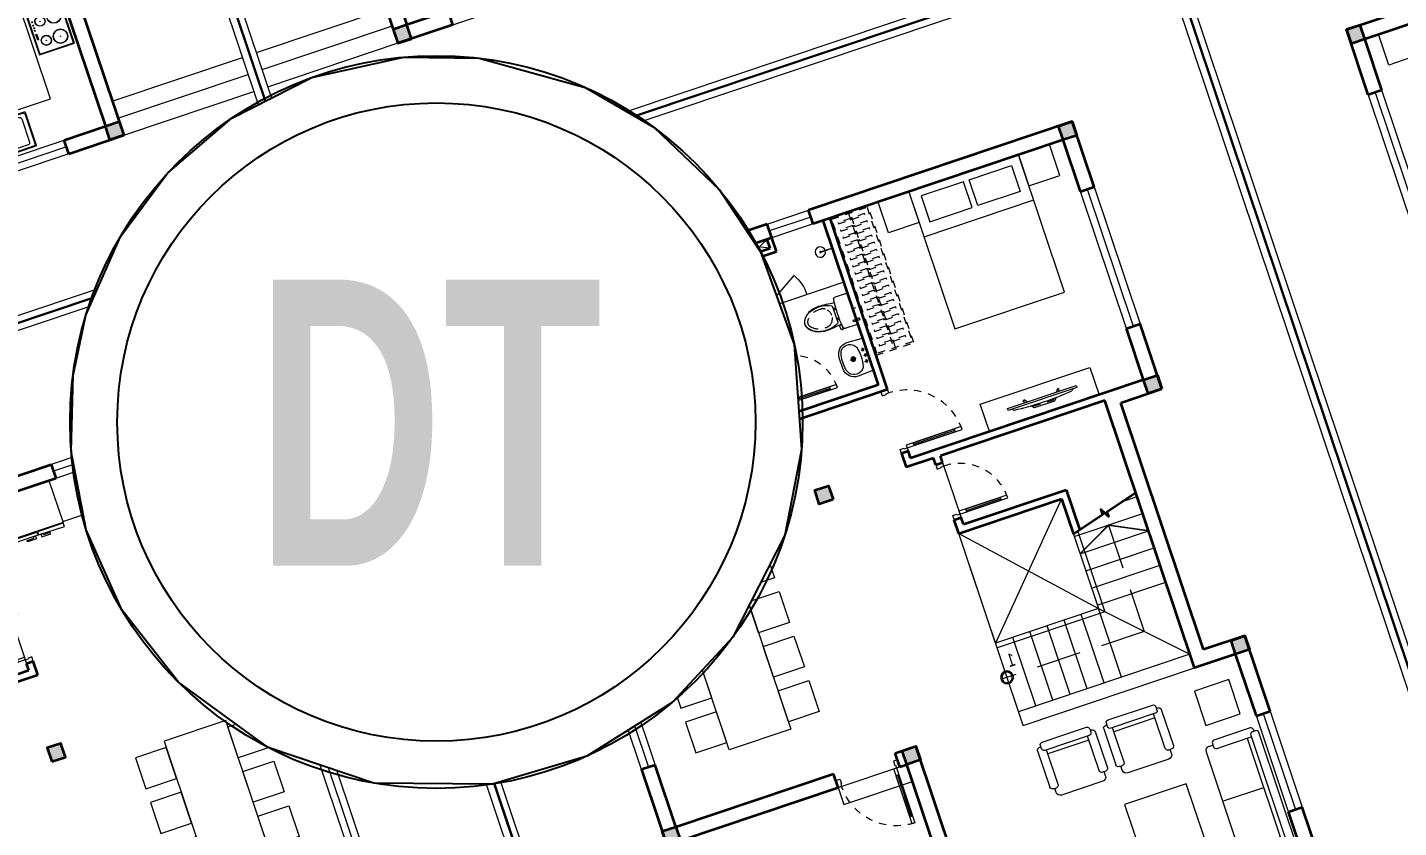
# Model space of a CAD drawing. Header units: metres. Extents: x 568006 to 1139366, y 2064802 to 4131555.
# Drawn here: x 569807.04 to 569826.01, y 2065881.84 to 2065892.91 of the extents above; entities that cross this region are included whole.
import ezdxf
from ezdxf.enums import TextEntityAlignment as Align
from ezdxf.xclip import XClip

# ---------------------------------------------------------------- set-up
doc = ezdxf.new("R2010")
doc.units = ezdxf.units.M
doc.header["$XCLIPFRAME"] = 0
for name, pattern in [('CENTER', [2, 1.25, -0.25, 0.25, -0.25]), ('DASHED', [0.75, 0.5, -0.25]), ('HIDDEN', [0.375, 0.25, -0.125]), ('HIDDEN2', [0.1875, 0.125, -0.0625]), ('X-5M-G-MB PHONGNGU$0$HIDDEN2', [0.1875, 0.125, -0.0625]), ('xref-thap C (mb tang 32-2)$0$HIDDEN', [0.375, 0.25, -0.125]), ('Xref-VCMT-BT3 - tuong bao$0$HIDDEN', [0.375, 0.25, -0.125])]:
    doc.linetypes.add(name, pattern=pattern)
doc.layers.get('0').update_dxf_attribs({"linetype": 'CONTINUOUS'})
doc.layers.get('DEFPOINTS').update_dxf_attribs({"color": 152, "linetype": 'CONTINUOUS'})
for name, color, linetype, lineweight in [('-CONCRETE', 1, 'CONTINUOUS', 35), ('-DOOR', 137, 'CONTINUOUS', 9), ('-FURNITURE', 46, 'CONTINUOUS', 9), ('-HIDE', 3, 'HIDDEN', 13), ('-KH', 143, 'CONTINUOUS', 13), ('-LINE1', 7, 'CONTINUOUS', 18), ('-TEXT', 7, 'CONTINUOUS', 15), ('-WALL', 4, 'CONTINUOUS', 35), ('A-KY HIEU', 34, 'CONTINUOUS', 20), ('Bighome_khuat', 251, 'DASHED', 5), ('E- RANH GIOI', 1, 'CENTER', 13), ('hung-demlonha', 7, 'CONTINUOUS', 15)]:
    doc.layers.add(name, color=color, linetype=linetype, lineweight=lineweight)
for name, color, linetype in [('ghi_chu', 7, 'CONTINUOUS'), ('loKBT', 42, 'CONTINUOUS'), ('ViaHeS', 32, 'CONTINUOUS')]:
    doc.layers.add(name, color=color, linetype=linetype)
doc.styles.add('1', font='arial.ttf')
doc.styles.add('QH1', font='arialbd.ttf', dxfattribs={"width": 0.8})

# ---------------------------------------------------------------- blocks, each defined once
blk = doc.blocks.new('A$C33BC4D2A')
at = {"layer": 'A-KY HIEU', "color": 0, "const_width": 1.022}
blk.add_lwpolyline([(14.3451, -292.0966), (14.3451, -4.9034), (414.9848, -4.9034), (414.9848, -292.0966)], close=True, dxfattribs=at)
at = {"layer": 'DEFPOINTS', "color": 125}
blk.add_lwpolyline([(0, -297), (420, -297), (420, 0), (0, 0)], close=True, dxfattribs=at)
blk = doc.blocks.new('A$Cf08be9d0')
at = {"layer": '-FURNITURE'}
for p, q in [((2280, 780), (120, 780)), ((840, 780), (840, 180)), ((1560, 780), (1560, 180)), ((0, 96), (0, 624)), ((36, 660), (84, 660)), ((60, 720), (60, 660)), ((120, 624), (120, 120)), ((2280, 624), (2280, 120)), ((2364, 660), (2316, 660)), ((2340, 720), (2340, 660)), ((2400, 96), (2400, 624)), ((60, 60), (36, 60)), ((60, 84), (60, 36)), ((2304, 120), (96, 120)), ((96, 0), (2304, 0)), ((2280, 180), (120, 180)), ((2340, 36), (2340, 84)), ((2340, 60), (2364, 60))]:
    blk.add_line(p, q, dxfattribs=at)
for centre, radius, start, end in [((120, 720), 60, 90, 180), ((2280, 720), 60, 0, 90), ((36, 624), 36, 90, 180), ((84, 624), 36, 0, 90), ((2316, 624), 36, 90, 180), ((2364, 624), 36, 0, 90), ((36, 96), 36, 180, 270), ((96, 84), 36, 90, 180), ((96, 36), 36, 180, 270), ((2304, 84), 36, 0, 90), ((2304, 36), 36, 270, 0), ((2364, 96), 36, 270, 0)]:
    blk.add_arc(centre, radius, start, end, dxfattribs=at)
blk = doc.blocks.new('A$Ce56c61a3')
at = {"layer": '-FURNITURE'}
for p, q in [((84, 780), (36, 780)), ((60, 780), (60, 804)), ((96, 840), (624, 840)), ((660, 804), (660, 756)), ((720, 780), (660, 780)), ((0, 744), (0, 96)), ((120, 96), (120, 744)), ((624, 720), (120, 720)), ((180, 120), (180, 720)), ((780, 120), (780, 720)), ((36, 60), (84, 60)), ((60, 60), (60, 36)), ((96, 0), (624, 0)), ((624, 120), (120, 120)), ((660, 36), (660, 84)), ((720, 60), (660, 60))]:
    blk.add_line(p, q, dxfattribs=at)
for centre, radius, start, end in [((36, 744), 36, 90, 180), ((96, 804), 36, 90, 180), ((84, 744), 36, 0, 90), ((624, 804), 36, 0, 90), ((720, 720), 60, 0, 90), ((624, 756), 36, 270, 0), ((36, 96), 36, 180, 270), ((96, 36), 36, 180, 270), ((84, 96), 36, 270, 0), ((624, 84), 36, 0, 90), ((624, 36), 36, 270, 0), ((720, 120), 60, 270, 0)]:
    blk.add_arc(centre, radius, start, end, dxfattribs=at)
blk = doc.blocks.new('*U288')
at = {"color": 251}
blk.add_line((-70, 100), (-70, 600), dxfattribs=at)
for points in [[(-50, 0), (-50, 700), (-90, 700), (-90, 0)], [(-50, 100), (-90, 100), (-90, 600), (-50, 600)], [(-800, -100), (-740, -100), (-740, -40), (-750, -40), (-750, 0), (-800, 0)], [(0, -100), (-60, -100), (-60, -40), (-50, -40), (-50, 0), (0, 0)]]:
    blk.add_lwpolyline(points, close=True)
at = {"layer": 'Bighome_khuat', "linetype": 'Xref-VCMT-BT3 - tuong bao$0$HIDDEN'}
blk.add_arc((-50, 0), 700, 90, 180, dxfattribs=at)
blk = doc.blocks.new('A$C14986441')
at = {"ltscale": 3}
for p, q in [((-250, 420), (-250, -420)), ((240, 430), (-240, 430)), ((250, -420), (250, 420)), ((-200, 325), (-200, 87)), ((170, 355), (-170, 355)), ((200, 87), (200, 325)), ((-191, 66), (-149, 24)), ((-128, 15), (128, 15)), ((149, 24), (191, 66)), ((-200, -325), (-200, -87)), ((-191, -66), (-149, -24)), ((-128, -15), (128, -15)), ((149, -24), (191, -66)), ((200, -87), (200, -325)), ((170, -355), (-170, -355)), ((-240, -430), (240, -430))]:
    blk.add_line(p, q, dxfattribs=at)
blk.add_lwpolyline([(240, -390), (240, 390, 0.414214), (210, 420), (-210, 420, 0.414214), (-240, 390), (-240, -390, 0.414214), (-210, -420), (210, -420, 0.414214)], format="xyb", close=True, dxfattribs=at)
for centre, radius in [((-186, 0), 17.5), ((0, 125), 40), ((0, 125), 35), ((185, 0), 17.5), ((0, -125), 40), ((0, -125), 35)]:
    blk.add_circle(centre, radius, dxfattribs=at)
for centre, radius, start, end in [((-240, 420), 10, 90, 180), ((240, 420), 10, 0, 90), ((-170, 325), 30, 90, 180), ((170, 325), 30, 0, 90), ((-170, 87), 30, 180, 225), ((-128, 45), 30, 225, 270), ((128, 45), 30, 270, 315), ((170, 87), 30, 315, 0), ((-170, -87), 30, 135, 180), ((-128, -45), 30, 90, 135), ((128, -45), 30, 45, 90), ((170, -87), 30, 0, 45), ((-170, -325), 30, 180, 270), ((170, -325), 30, 270, 0), ((-240, -420), 10, 180, 270), ((240, -420), 10, 270, 0)]:
    blk.add_arc(centre, radius, start, end, dxfattribs=at)
blk = doc.blocks.new('A$C23F441E4')
at = {"ltscale": 3}
blk.add_lwpolyline([(-300, 0), (-300, -510), (300, -510), (300, 0), (-300, 0)], dxfattribs=at)
for points in [[(-290, -10), (-290, -500), (290, -500), (290, -10)], [(-100, -46), (-15, -46), (-15, -56), (-100, -56)]]:
    blk.add_lwpolyline(points, close=True, dxfattribs=at)
for centre, radius in [((-139, -156), 70), ((-139, -156), 67), ((-139, -156), 2), ((37, -48), 6.6), ((74, -48), 6.6), ((139, -156), 70), ((139, -156), 67), ((112, -48), 6.6), ((139, -156), 2), ((160, -48), 6.6), ((-147, -359), 100), ((-147, -359), 97), ((-147, -359), 2), ((147, -359), 100), ((147, -359), 97), ((147, -359), 2)]:
    blk.add_circle(centre, radius, dxfattribs=at)
blk = doc.blocks.new('A$C55AD6C8F')
at = {"ltscale": 3}
for p, q in [((-670, 624), (-670, 1000)), ((-670, 1000), (-624, 1000)), ((-624, 1000), (-624, 624)), ((0, 1000), (-615, 1000)), ((-615, 1000), (-615, 0)), ((0, 0), (0, 1000)), ((-624, 624), (-670, 624)), ((-670, 613), (-670, 18)), ((-624, 613), (-670, 613)), ((-624, 18), (-624, 613)), ((-670, 18), (-624, 18)), ((-615, 0), (0, 0))]:
    blk.add_line(p, q, dxfattribs=at)
at = {"ltscale": 3, "elevation": 0}
for points in [[(-670, 688), (-670, 657), (-710, 657), (-710, 788), (-691, 788), (-691, 688)], [(-670, 549), (-670, 580), (-710, 580), (-710, 449), (-691, 449), (-691, 549)]]:
    blk.add_lwpolyline(points, close=True, dxfattribs=at)
blk = doc.blocks.new('*U186')
at = {"color": 251}
blk.add_line((-70, 100), (-70, 700), dxfattribs=at)
for points in [[(-50, 0), (-50, 800), (-90, 800), (-90, 0)], [(-50, 100), (-90, 100), (-90, 700), (-50, 700)], [(-900, -100), (-840, -100), (-840, -40), (-850, -40), (-850, 0), (-900, 0)], [(0, -100), (-60, -100), (-60, -40), (-50, -40), (-50, 0), (0, 0)]]:
    blk.add_lwpolyline(points, close=True)
at = {"layer": 'Bighome_khuat', "linetype": 'Xref-VCMT-BT3 - tuong bao$0$HIDDEN'}
blk.add_arc((-50, 0), 800, 90, 180, dxfattribs=at)
blk = doc.blocks.new('*U289')
at = {"color": 251}
blk.add_line((-70, 100), (-70, 700), dxfattribs=at)
for points in [[(-50, 0), (-50, 800), (-90, 800), (-90, 0)], [(-50, 100), (-90, 100), (-90, 700), (-50, 700)], [(-900, -200), (-840, -200), (-840, -40), (-850, -40), (-850, 0), (-900, 0)], [(0, -200), (-60, -200), (-60, -40), (-50, -40), (-50, 0), (0, 0)]]:
    blk.add_lwpolyline(points, close=True)
at = {"layer": 'Bighome_khuat', "linetype": 'Xref-VCMT-BT3 - tuong bao$0$HIDDEN'}
blk.add_arc((-50, 0), 800, 90, 180, dxfattribs=at)
blk = doc.blocks.new('A$C32e20c34')
blk.add_line((657, 2050), (657, 450))
for points in [[(0, 2050), (450, 2050), (450, 2500), (0, 2500)], [(109, 1910), (485.5, 1910), (485.5, 1292.5), (109, 1292.5)], [(109, 590), (485.5, 590), (485.5, 1207.5), (109, 1207.5)], [(0, 450), (450, 450), (450, 0), (0, 0)]]:
    blk.add_lwpolyline(points, close=True)
blk.add_lwpolyline([(0, 2050), (2000, 2050), (2000, 450), (0, 450), (0, 2050)])
blk = doc.blocks.new('*U256')
at = {"linetype": 'X-5M-G-MB PHONGNGU$0$HIDDEN2'}
for points in [[(0, 600), (0, 0), (2182, 0), (2182, 600)], [(2162, 580), (2162, 20), (20, 20), (20, 580)], [(2162, 287), (2162, 313), (20, 313), (20, 287)], [(114, 319), (109, 319), (109, 280), (114, 280)], [(228, 319), (223, 319), (223, 280), (228, 280)], [(342, 319), (337, 319), (337, 280), (342, 280)], [(456, 319), (451, 319), (451, 280), (456, 280)], [(570, 319), (565, 319), (565, 280), (570, 280)], [(684, 319), (679, 319), (679, 280), (684, 280)], [(798, 319), (793, 319), (793, 280), (798, 280)], [(912, 319), (907, 319), (907, 280), (912, 280)], [(1026, 319), (1021, 319), (1021, 280), (1026, 280)], [(1140, 319), (1135, 319), (1135, 280), (1140, 280)], [(1254, 319), (1249, 319), (1249, 280), (1254, 280)], [(1368, 319), (1363, 319), (1363, 280), (1368, 280)], [(1482, 319), (1477, 319), (1477, 280), (1482, 280)], [(1596, 319), (1591, 319), (1591, 280), (1596, 280)], [(1710, 319), (1705, 319), (1705, 280), (1710, 280)], [(1824, 319), (1819, 319), (1819, 280), (1824, 280)], [(1938, 319), (1933, 319), (1933, 280), (1938, 280)], [(2052, 319), (2047, 319), (2047, 280), (2052, 280)]]:
    blk.add_lwpolyline(points, close=True, dxfattribs=at)
for points in [[(122, 313), (122, 515), (100, 515), (100, 313)], [(236, 313), (236, 515), (214, 515), (214, 313)], [(350, 313), (350, 515), (328, 515), (328, 313)], [(464, 313), (464, 515), (442, 515), (442, 313)], [(578, 313), (578, 515), (556, 515), (556, 313)], [(692, 313), (692, 515), (670, 515), (670, 313)], [(806, 313), (806, 515), (784, 515), (784, 313)], [(920, 313), (920, 515), (898, 515), (898, 313)], [(1034, 313), (1034, 515), (1012, 515), (1012, 313)], [(1148, 313), (1148, 515), (1126, 515), (1126, 313)], [(1262, 313), (1262, 515), (1240, 515), (1240, 313)], [(1376, 313), (1376, 515), (1354, 515), (1354, 313)], [(1490, 313), (1490, 515), (1468, 515), (1468, 313)], [(1604, 313), (1604, 515), (1582, 515), (1582, 313)], [(1718, 313), (1718, 515), (1696, 515), (1696, 313)], [(1832, 313), (1832, 515), (1810, 515), (1810, 313)], [(1946, 313), (1946, 515), (1924, 515), (1924, 313)], [(2060, 313), (2060, 515), (2038, 515), (2038, 313)], [(100, 287), (100, 92), (122, 92), (122, 287)], [(214, 287), (214, 92), (236, 92), (236, 287)], [(328, 287), (328, 92), (350, 92), (350, 287)], [(442, 287), (442, 92), (464, 92), (464, 287)], [(556, 287), (556, 92), (578, 92), (578, 287)], [(670, 287), (670, 92), (692, 92), (692, 287)], [(784, 287), (784, 92), (806, 92), (806, 287)], [(898, 287), (898, 92), (920, 92), (920, 287)], [(1012, 287), (1012, 92), (1034, 92), (1034, 287)], [(1126, 287), (1126, 92), (1148, 92), (1148, 287)], [(1240, 287), (1240, 92), (1262, 92), (1262, 287)], [(1354, 287), (1354, 92), (1376, 92), (1376, 287)], [(1468, 287), (1468, 92), (1490, 92), (1490, 287)], [(1582, 287), (1582, 92), (1604, 92), (1604, 287)], [(1696, 287), (1696, 92), (1718, 92), (1718, 287)], [(1810, 287), (1810, 92), (1832, 92), (1832, 287)], [(1924, 287), (1924, 92), (1946, 92), (1946, 287)], [(2038, 287), (2038, 92), (2060, 92), (2060, 287)]]:
    blk.add_lwpolyline(points, dxfattribs=at)
blk = doc.blocks.new('XR.MB.LM123$0$tvi 1')
blk.add_lwpolyline([(29, 0), (29, -1000), (0, -1000), (0, 0)], close=True)
for points in [[(29, -50), (52, -81)], [(-24, -236), (-39, -252)], [(0, -285), (-39, -252)], [(0, -256), (-24, -236)], [(70, -315), (111, -350), (111, -650), (70, -685)], [(89, -446), (89, -360), (71, -345)], [(89, -554), (89, -640), (71, -655)], [(89, -446), (73, -446)], [(89, -554), (73, -554)], [(0, -715), (-39, -748)], [(-24, -764), (-39, -748)], [(0, -744), (-24, -764)], [(29, -950), (52, -919)]]:
    blk.add_lwpolyline(points)
blk.add_arc((-4025, -500), 4099, 354.1311, 5.8689)
blk = doc.blocks.new('A$C5C575821')
at = {"layer": '-CONCRETE'}
h = blk.add_hatch(color=256, dxfattribs=at)
h.dxf.hatch_style = 1
h.paths.add_polyline_path([(0, 200), (0, 0), (200, 0), (200, 200)])
blk.add_lwpolyline([(0, 0), (200, 0), (200, 200), (0, 200)], close=True, dxfattribs=at)
blk = doc.blocks.new('LUOI M1')
at = {"layer": '-WALL'}
for p in [(-200, 13100), (4600, 13100), (8100, 13100), (-200, 9400), (4600, 9400), (8100, 9400), (-200, 5600), (4600, 5600), (8100, 5600), (-200, -200), (4600, -200), (8100, -200)]:
    blk.add_blockref('A$C5C575821', p, dxfattribs=at)
blk = doc.blocks.new('*U83')
at = {"color": 251}
blk.add_line((-70, 100), (-70, 550), dxfattribs=at)
for points in [[(-50, 0), (-50, 650), (-90, 650), (-90, 0)], [(-50, 100), (-90, 100), (-90, 550), (-50, 550)], [(-750, -100), (-690, -100), (-690, -40), (-700, -40), (-700, 0), (-750, 0)], [(0, -100), (-60, -100), (-60, -40), (-50, -40), (-50, 0), (0, 0)]]:
    blk.add_lwpolyline(points, close=True)
at = {"layer": 'Bighome_khuat', "linetype": 'Xref-VCMT-BT3 - tuong bao$0$HIDDEN'}
blk.add_arc((-50, 0), 650, 90, 180, dxfattribs=at)
blk = doc.blocks.new('A$Ca51cd422')
for p, q in [((295, 398), (295, 458)), ((167, 414), (224, 414)), ((195, 383), (195, 443)), ((267, 429), (324, 429)), ((295, 165), (295, 264)), ((367, 414), (424, 414)), ((395, 383), (395, 443)), ((249, 215), (342, 215))]:
    blk.add_line(p, q)
for points in [[(0, 200, 0.414214), (200, 0), (390, 0, 0.414214), (590, 200), (581, 446, 0.409799), (551, 475), (39, 475, 0.403607), (9, 446)], [(177, 40, 0.090773), (424, 43, 0.149887), (521, 96, 0.430722), (482, 321, 0.080637), (470, 327, 0.127732), (125, 329, 0.074208), (114, 325, 0.443092), (69, 96, 0.13364), (154, 46, 0.033617)]]:
    blk.add_lwpolyline(points, format="xyb", close=True)
for centre, radius in [((195, 414), 17.5), ((295, 215), 37.5), ((295, 215), 22.5), ((295, 215), 22.5), ((295, 429), 17.5), ((395, 414), 17.5)]:
    blk.add_circle(centre, radius)
blk = doc.blocks.new('shower')
for points in [[(180919, -32316), (180912, -32316), (180912, -32147), (180919, -32147)], [(180929, -32327), (180902, -32327), (180902, -32316), (180929, -32316)]]:
    blk.add_lwpolyline(points, close=True)
for radius, start, end in [(72, 272.7907, 267.2093), (8.35, 294.8355, 245.1645)]:
    blk.add_arc((180916, -32147), radius, start, end)
blk = doc.blocks.new('A$C18091ED7')
for p, q in [((0, -42), (0, 0)), ((146, -27), (179, -27)), ((146, -27), (146, -30)), ((146, -30), (166, -30)), ((153, -37), (146, -30)), ((152, 0), (152, -27)), ((152, 0), (179, 0)), ((153, -37), (166, -37)), ((153, -40), (153, -37)), ((153, -40), (178, -40)), ((153, -40), (178, -40)), ((153, -40), (153, -42)), ((185, -30), (166, -30)), ((178, -37), (166, -37)), ((185, -30), (178, -37)), ((178, -37), (178, -40)), ((178, -40), (178, -42)), ((179, 0), (179, -27)), ((179, -27), (185, -27)), ((185, -27), (185, -30)), ((-83, -267), (-83, -300)), ((-83, -278), (-83, -288)), ((-61, -290), (-83, -290)), ((-63, -265), (-81, -265)), ((-61, -267), (-61, -300)), ((61, -267), (61, -300)), ((61, -290), (83, -290)), ((63, -265), (81, -265)), ((83, -267), (83, -300)), ((83, -278), (83, -288)), ((165, -262), (165, -290)), ((168, -260), (228, -260)), ((168, -292), (207, -292)), ((231, -274), (231, -262))]:
    blk.add_line(p, q)
for points in [[(230, -219, -0.137407), (225, -235), (222, -241, -0.236081), (198, -255, -0.051961), (-198, -255, -0.236081), (-222, -241), (-225, -235, -0.137407), (-230, -219), (-230, -72, -0.198912), (-226, -63), (-209, -46, -0.198912), (-200, -42), (0, -42), (200, -42, -0.198912), (209, -46), (226, -63, -0.198912), (230, -72)], [(144, -619, -0.212405), (26, -734, -0.027685), (-1, -739, -0.022279), (-26, -734, -0.212405), (-144, -619, -0.142796), (-167, -428, -0.093005), (-128, -309, -0.256439), (-111, -300), (0, -300), (111, -300, -0.256439), (128, -309, -0.093005), (167, -428, -0.142796)]]:
    blk.add_lwpolyline(points, format="xyb", close=True)
at = {"linetype": 'xref-thap C (mb tang 32-2)$0$HIDDEN', "ltscale": 100}
blk.add_lwpolyline([(61, -669, -0.199031), (0, -699, -0.199031), (-61, -669, -0.218924), (-132, -478, -0.153791), (-112, -404, -0.236701), (0, -348, -0.236701), (112, -404, -0.153791), (132, -478, -0.218924)], format="xyb", close=True, dxfattribs=at)
blk.add_circle((166, -78), 13.9)
for centre, radius, start, end in [((-81, -267), 1.98, 90, 180), ((-63, -267), 1.98, 0, 90), ((63, -267), 1.98, 90, 180), ((81, -267), 1.98, 0, 90), ((168, -262), 2.47, 90, 180), ((168, -290), 2.47, 180, 270), ((207, -277), 15.5, 270, 306.4659), ((168, -225), 80.1, 306.4659, 320.3123), ((228, -274), 2.47, 320.3123, 0)]:
    blk.add_arc(centre, radius, start, end)
for points in [[(-156, -259), (-157, -267), (-164, -328), (-169, -385), (-184, -528), (-136, -679), (-50, -735), (-20, -741), (0, -744)], [(156, -259), (157, -267), (164, -328), (169, -385), (184, -528), (136, -679), (50, -735), (20, -741), (0, -744)]]:
    blk.add_open_spline(points, degree=3, knots=[130.613938, 130.613938, 130.613938, 130.613938, 152.852109, 311.129351, 417.703951, 561.383393, 697.692632, 710.812262, 710.812262, 710.812262, 710.812262])
blk = doc.blocks.new('A$C8aa8c7e6')
at = {"layer": '-FURNITURE'}
for points in [[(542, 1350), (92, 1350), (92, 1800), (542, 1800), (542, 1350)], [(1192, 1350), (742, 1350), (742, 1800), (1192, 1800), (1192, 1350)], [(1842, 1350), (1392, 1350), (1392, 1800), (1842, 1800), (1842, 1350)], [(2492, 1350), (2042, 1350), (2042, 1800), (2492, 1800), (2492, 1350)], [(2600, 1350), (0, 1350), (0, 450), (2600, 450), (2600, 1350)], [(542, 450), (92, 450), (92, 0), (542, 0), (542, 450)], [(1192, 450), (742, 450), (742, 0), (1192, 0), (1192, 450)], [(1842, 450), (1392, 450), (1392, 0), (1842, 0), (1842, 450)], [(2492, 450), (2042, 450), (2042, 0), (2492, 0), (2492, 450)]]:
    blk.add_lwpolyline(points, dxfattribs=at)
blk = doc.blocks.new('A$C249437F6')
at = {"layer": '-DOOR'}
for points in [[(28.199, 41.143), (27.599, 41.143), (27.599, 40.943), (28.199, 40.943)], [(29.849, 41.143), (29.849, 40.943), (31.449, 40.943), (31.449, 41.143)], [(23.949, 40.193), (23.749, 40.193), (23.749, 38.193), (23.949, 38.193)], [(32.049, 34.543), (32.249, 34.543), (32.249, 36.543), (32.049, 36.543)], [(23.749, 31.143), (23.949, 31.143), (23.949, 32.543), (23.749, 32.543)]]:
    blk.add_lwpolyline(points, close=True, dxfattribs=at)
for points in [[(27.599, 41.043), (28.199, 41.043)], [(31.449, 41.043), (29.849, 41.043)], [(23.849, 40.193), (23.849, 38.193)], [(28.649, 39.393), (28.649, 38.643)], [(32.249, 38.342), (32.249, 37.442)], [(26.949, 37.243), (26.949, 36.443)], [(32.149, 36.543), (32.149, 34.543)], [(29.749, 33.443), (29.749, 33.193), (28.749, 33.193)], [(29.749, 33.443), (28.849, 33.443)], [(23.849, 32.543), (23.849, 31.143)]]:
    blk.add_lwpolyline(points, dxfattribs=at)
at = {"layer": '-FURNITURE'}
for p, q in [((29.749, 40.342), (31.449, 40.342)), ((31.449, 40.342), (31.449, 38.542)), ((27.449, 40.043), (28.649, 40.043)), ((31.449, 38.542), (32.049, 38.542))]:
    blk.add_line(p, q, dxfattribs=at)
for points in [[(28.269, 40.813), (28.549, 40.943)], [(28.269, 40.943), (28.549, 40.813)], [(28.589, 40.043), (28.073, 40.35)]]:
    blk.add_lwpolyline(points, dxfattribs=at)
for points in [[(24.599, 37.843), (24.599, 37.443), (26.199, 37.443), (26.199, 37.843)], [(24.152, 32.639), (24.152, 33.139), (24.652, 33.139), (24.652, 32.639)], [(25.168, 30.46), (25.168, 31.96), (26.068, 31.96), (26.068, 30.46)]]:
    blk.add_lwpolyline(points, close=True, dxfattribs=at)
blk.add_arc((28.589, 40.043), 0.6, 149.2494, 180, dxfattribs=at)
at = {"layer": '-HIDE', "ltscale": 10}
for points in [[(27.049, 36.243), (25.549, 34.643)], [(25.549, 36.243), (27.049, 34.643)]]:
    blk.add_lwpolyline(points, dxfattribs=at)
at = {"layer": '-KH', "linetype": 'HIDDEN2', "ltscale": 5}
blk.add_lwpolyline([(25.049, 35.693), (25.049, 34.143), (27.129, 34.143)], dxfattribs=at)
at = {"layer": '-LINE1'}
for p, q in [((27.049, 33.443), (27.049, 36.243)), ((27.049, 34.643), (27.049, 36.243)), ((25.479, 35.746), (25.479, 34.573)), ((25.549, 35.73), (25.549, 34.643)), ((25.479, 34.573), (27.049, 34.573)), ((25.549, 33.643), (25.549, 34.643)), ((25.549, 34.643), (27.049, 34.643)), ((25.799, 33.643), (25.799, 34.643)), ((26.049, 33.643), (26.049, 34.643)), ((26.299, 33.643), (26.299, 34.643)), ((26.549, 33.643), (26.549, 34.643)), ((26.799, 33.643), (26.799, 34.643)), ((24.549, 33.643), (27.049, 33.643)), ((27.049, 33.443), (24.549, 33.443))]:
    blk.add_line(p, q, dxfattribs=at)
at = {"layer": '-LINE1', "ltscale": 10}
blk.add_lwpolyline([(21.749, 23.143), (34.249, 23.143), (34.249, 43.143), (21.749, 43.143)], close=True, dxfattribs=at)
blk.add_lwpolyline([(32.179, 23.243), (34.149, 23.243), (34.149, 43.043), (21.849, 43.043), (21.849, 23.243), (22.306, 23.243)], dxfattribs=at)
at = {"layer": '-LINE1'}
for points in [[(32.249, 41.143), (34.149, 41.143)], [(32.249, 40.893), (34.149, 40.893)], [(32.249, 40.643), (34.149, 40.643)], [(32.249, 37.043), (34.149, 37.043)], [(32.249, 36.793), (34.149, 36.793)], [(32.249, 36.543), (34.149, 36.543)], [(24.748, 35.943), (24.549, 35.943)], [(25.549, 35.693), (24.549, 35.693)], [(25.549, 35.443), (24.549, 35.443)], [(25.549, 35.193), (24.549, 35.193)], [(25.549, 34.943), (24.549, 34.943)], [(25.549, 34.693), (24.549, 34.693)], [(25.549, 34.643), (24.549, 33.643)]]:
    blk.add_lwpolyline(points, dxfattribs=at)
at = {"layer": '-LINE1', "const_width": 0.02}
blk.add_lwpolyline([(24.549, 35.443), (25.049, 35.693), (25.549, 35.443)], dxfattribs=at)
at = {"layer": '-WALL'}
for p, q in [((23.749, 41.143), (27.599, 41.143)), ((23.749, 40.193), (23.749, 41.143)), ((27.599, 40.943), (27.599, 41.143)), ((28.199, 41.143), (29.849, 41.143)), ((28.199, 40.943), (28.199, 41.143)), ((31.449, 41.143), (32.249, 41.143)), ((32.249, 38.342), (32.249, 41.143)), ((23.949, 40.943), (27.599, 40.943)), ((23.949, 40.193), (23.949, 40.943)), ((27.349, 38.443), (27.349, 40.943)), ((27.449, 38.543), (27.449, 40.943)), ((28.199, 40.943), (29.849, 40.943)), ((28.199, 40.743), (28.199, 40.943)), ((28.269, 40.813), (28.269, 40.943)), ((28.649, 40.813), (28.269, 40.813)), ((28.649, 39.393), (28.649, 40.943)), ((28.749, 39.393), (28.749, 40.943)), ((31.449, 40.943), (32.049, 40.943)), ((32.049, 38.342), (32.049, 40.943)), ((28.649, 40.743), (28.199, 40.743)), ((28.649, 39.393), (28.749, 39.393)), ((27.449, 38.543), (28.649, 38.543)), ((28.649, 38.643), (28.749, 38.643)), ((28.649, 38.543), (28.649, 38.643)), ((28.749, 38.443), (28.749, 38.643)), ((27.349, 38.443), (28.749, 38.443)), ((32.049, 38.342), (32.249, 38.342)), ((23.749, 37.243), (23.749, 38.193)), ((23.949, 37.443), (23.949, 38.193)), ((23.949, 37.443), (27.349, 37.443)), ((27.349, 37.443), (27.349, 37.543)), ((32.049, 36.543), (32.049, 37.442)), ((32.049, 37.442), (32.249, 37.442)), ((24.349, 37.243), (23.749, 37.243)), ((24.349, 33.643), (24.349, 37.243)), ((24.549, 33.443), (24.549, 37.343)), ((24.549, 37.343), (26.949, 37.343)), ((26.949, 37.243), (26.949, 37.343)), ((27.049, 37.243), (26.949, 37.243)), ((27.049, 37.343), (27.449, 37.343)), ((27.049, 37.243), (27.049, 37.343)), ((26.949, 36.343), (26.949, 36.443)), ((27.049, 36.443), (26.949, 36.443)), ((27.049, 36.243), (27.049, 36.443)), ((25.449, 36.343), (25.449, 35.754)), ((26.949, 36.343), (25.449, 36.343)), ((25.549, 36.243), (25.549, 35.727)), ((27.049, 36.243), (25.549, 36.243)), ((32.049, 33.643), (32.049, 34.543)), ((23.749, 32.543), (23.749, 33.643)), ((23.749, 33.643), (24.349, 33.643)), ((28.549, 27.843), (28.549, 33.643)), ((28.849, 33.643), (28.549, 33.643)), ((28.849, 33.443), (28.849, 33.643)), ((29.749, 33.443), (29.749, 33.643)), ((32.049, 33.643), (29.749, 33.643)), ((23.949, 32.543), (23.949, 33.443)), ((23.949, 33.443), (24.549, 33.443)), ((28.749, 27.843), (28.749, 33.443)), ((28.849, 33.443), (28.749, 33.443)), ((32.049, 33.443), (29.749, 33.443)), ((23.749, 30.143), (23.749, 31.143)), ((23.949, 30.143), (23.949, 31.143))]:
    blk.add_line(p, q, dxfattribs=at)
for points in [[(29.849, 41.143), (29.849, 40.943)], [(31.449, 41.143), (31.449, 40.943)], [(23.949, 40.193), (23.749, 40.193)], [(23.949, 38.193), (23.749, 38.193)], [(27.349, 37.543), (27.449, 37.543), (27.449, 37.343)], [(32.049, 36.543), (32.249, 36.543), (32.249, 37.442)], [(24.549, 35.996), (25.013, 35.871), (25.013, 35.805), (25.081, 35.933), (25.081, 35.853), (25.549, 35.727)], [(32.049, 34.543), (32.249, 34.543), (32.249, 31.443)], [(23.949, 32.543), (23.749, 32.543)], [(23.949, 31.143), (23.749, 31.143)]]:
    blk.add_lwpolyline(points, dxfattribs=at)
blk.add_circle((27.049, 34.143), 0.0805, dxfattribs=at)
at = {"layer": '-CONCRETE', "xscale": 0.001, "yscale": 0.001, "zscale": 0.001}
blk.add_blockref('LUOI M1', (23.949, 27.843), dxfattribs=at)
at = {"layer": '-DOOR', "yscale": 0.001, "zscale": 0.001}
for name, p, xscale, rotation in [('*U83', (28.649, 38.643), -0.001, 90), ('*U186', (27.349, 37.543), -0.001, 90), ('*U289', (32.049, 38.342), 0.001, 90.00000000000001), ('*U288', (26.949, 36.443), -0.001, 90), ('*U186', (28.849, 33.443), 0.001, 180)]:
    blk.add_blockref(name, p, dxfattribs=dict(at, xscale=xscale, rotation=rotation))
at = {"layer": '-FURNITURE'}
for name, p, xscale, yscale, zscale, rotation in [('A$C32e20c34', (24.149, 40.943), 0.001, 0.001, 0.001, 270), ('A$C55AD6C8F', (28.749, 40.943), -0.001, 0.001, 0.001, 270), ('A$C14986441', (30.629, 40.648), 0.001, 0.001, 0.001, 270), ('shower', (59.775, -140.375), -0.001, 0.001, 0.001, 270), ('A$C18091ED7', (27.407, 39.659), -0.001, 0.001, 0.001, 90), ('A$C23F441E4', (31.497, 39.418), -0.001, 0.001, 0.001, 90), ('A$Ca51cd422', (27.843, 38.748), 0.0008305084745762713, 0.0008305084745762713, 0.0008305084745762713, 90.00000000000001), ('A$C8aa8c7e6', (29.662, 37.015), 0.001, 0.001, 0.001, 270), ('A$Ce56c61a3', (25.168, 33.14), 0.001, 0.001, 0.001, 270), ('A$Ce56c61a3', (26.132, 33.14), 0.001, 0.001, 0.001, 270), ('A$Cf08be9d0', (23.988, 30.01), -0.001, 0.001, 0.001, 270)]:
    blk.add_blockref(name, p, dxfattribs=dict(at, xscale=xscale, yscale=yscale, zscale=zscale, rotation=rotation))
at = {"layer": '-FURNITURE', "extrusion": (0, 0, -1)}
for name, p, xscale, yscale, zscale, rotation in [('*U256', (-27.349, 40.943), 0.0009166666666659741, 0.0009166666666659741, -0.0009166666666659741, 270), ('XR.MB.LM123$0$tvi 1', (-24.86, 37.668), 0.001, 0.001, 0.001, 269.9963102775916)]:
    blk.add_blockref(name, p, dxfattribs=dict(at, xscale=xscale, yscale=yscale, zscale=zscale, rotation=rotation))
at = {"layer": '-TEXT', "style": '1', "width": 0.75}
blk.add_text('1', height=0.18, dxfattribs=at).set_placement((26.868, 34.266))
blk = doc.blocks.new('tmbc_khub')
at = {"layer": 'loKBT'}
for points in [[(-105.794, 219.282), (-117.645, 215.305), (-111.282, 196.344), (-99.431, 200.321)], [(-117.645, 215.305), (-129.495, 211.328), (-123.132, 192.367), (-111.282, 196.344)], [(-87.581, 204.298), (-99.431, 200.321), (-93.068, 181.36), (-81.217, 185.337)], [(-99.431, 200.321), (-111.282, 196.344), (-104.918, 177.383), (-93.068, 181.36)], [(-111.282, 196.344), (-123.132, 192.367), (-116.769, 173.407), (-104.918, 177.383)]]:
    blk.add_lwpolyline(points, close=True, dxfattribs=at)
at = {"layer": 'ViaHeS'}
for p, rotation in [((-92.542, 248.135), 198.55149899759), ((-106.327, 152.497), 18.55330390338363), ((-130.029, 144.544), 18.5514997378264)]:
    blk.add_blockref('A$C249437F6', p, dxfattribs=dict(at, rotation=rotation))
at = {"layer": 'ViaHeS', "xscale": -1}
for p, rotation in [((-157.481, 226.342), 198.5514987788088), ((-65.091, 166.337), 18.55149951904519)]:
    blk.add_blockref('A$C249437F6', p, dxfattribs=dict(at, rotation=rotation))
at = {"layer": 'hung-demlonha', "color": 7, "ltscale": 5, "style": 'QH1', "width": 0.65}
for tag, p in [('BT06', (-305.798, 171.199)), ('BT05', (-282.572, 137.244))]:
    blk.add_attdef(tag, text='', height=3.96, rotation=0, dxfattribs=at).set_placement(p, align=Align.CENTER)
blk.add_wipeout([(-113.861, 196.2), (-113.21, 197.075), (-112.322, 197.835), (-111.214, 198.397), (-109.941, 198.678), (-108.902, 198.663), (-107.433, 198.26), (-106.48, 197.705), (-105.575, 196.844), (-105.007, 195.987), (-104.541, 194.702), (-104.44, 193.251), (-104.673, 192.067), (-105.391, 190.657), (-106.23, 189.755), (-107.409, 189.012), (-108.717, 188.624), (-110.357, 188.638), (-111.821, 189.131), (-113.06, 190.032), (-113.845, 191.035), (-114.336, 192.14), (-114.544, 193.225), (-114.519, 194.277), (-114.34, 195.109)]).dxf.layer = 'ViaHeS'
at = {"layer": 'ViaHeS'}
blk.add_lwpolyline([(-113.861, 196.2), (-113.21, 197.075), (-112.322, 197.835), (-111.214, 198.397), (-109.941, 198.678), (-108.902, 198.663), (-107.433, 198.26), (-106.48, 197.705), (-105.575, 196.844), (-105.007, 195.987), (-104.541, 194.702), (-104.44, 193.251), (-104.673, 192.067), (-105.391, 190.657), (-106.23, 189.755), (-107.409, 189.012), (-108.717, 188.624), (-110.357, 188.638), (-111.821, 189.131), (-113.06, 190.032), (-113.845, 191.035), (-114.336, 192.14), (-114.544, 193.225), (-114.519, 194.277), (-114.34, 195.109), (-113.861, 196.2)], close=True, dxfattribs=at)
for radius in [5.067, 4.414]:
    blk.add_circle((-109.493, 193.631), radius, dxfattribs=at)
at = {"layer": 'hung-demlonha', "color": 7, "ltscale": 5, "style": 'QH1', "width": 0.65}
blk.add_attdef('BT04', text='', height=3.96, rotation=0, dxfattribs=at).set_placement((-109.598, 191.643), align=Align.CENTER)

msp = doc.modelspace()

# ---------------------------------------------------------------- block references
at = {"layer": 'E- RANH GIOI', "extrusion": (-2.4685e-06, 4.62064e-06, 1), "xscale": 2.114336868039268, "yscale": 2.114336868039268, "zscale": 2.114336868039268}
msp.add_blockref('A$C33BC4D2A', (569313.502, 2066206.266, 8.139), dxfattribs=at)

# ---------------------------------------------------------------- next in the draw order: block references
at = {"layer": 'ghi_chu'}
ref = msp.add_blockref('tmbc_khub', (569922.191, 2065693.817), dxfattribs=at)
XClip(ref).set_block_clipping_path([(-391.9901366149, 0), (0, 477.830198009)])
ref.add_attrib('BT04', 'DT', dxfattribs={"layer": 'hung-demlonha', "color": 7, "ltscale": 5, "height": 3.96, "rotation": 0, "style": 'QH1', "width": 0.65}).set_placement((569812.593, 2065885.46), align=Align.CENTER)

doc.saveas('drawing.dxf')
